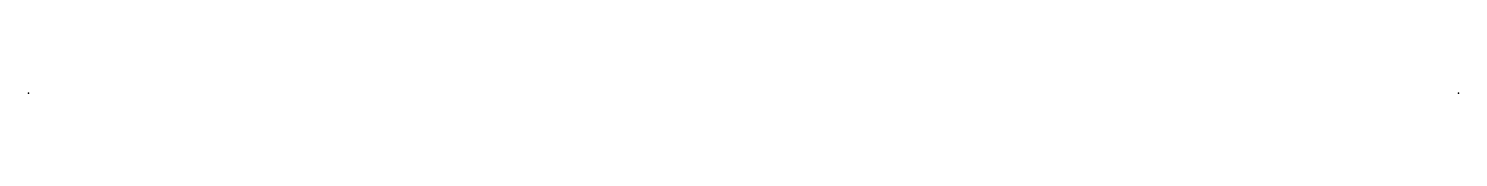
# Model space of a CAD drawing. Extents: x 4 to 6, y 5 to 5.
import ezdxf

# ---------------------------------------------------------------- set-up
doc = ezdxf.new("R2010")
doc.units = 0

msp = doc.modelspace()

# ---------------------------------------------------------------- linework, layer by layer
at = {"layer": '', "color": 0}
for p in [(4, 5), (6, 5)]:
    msp.add_point(p, dxfattribs=at)

doc.saveas('drawing.dxf')
